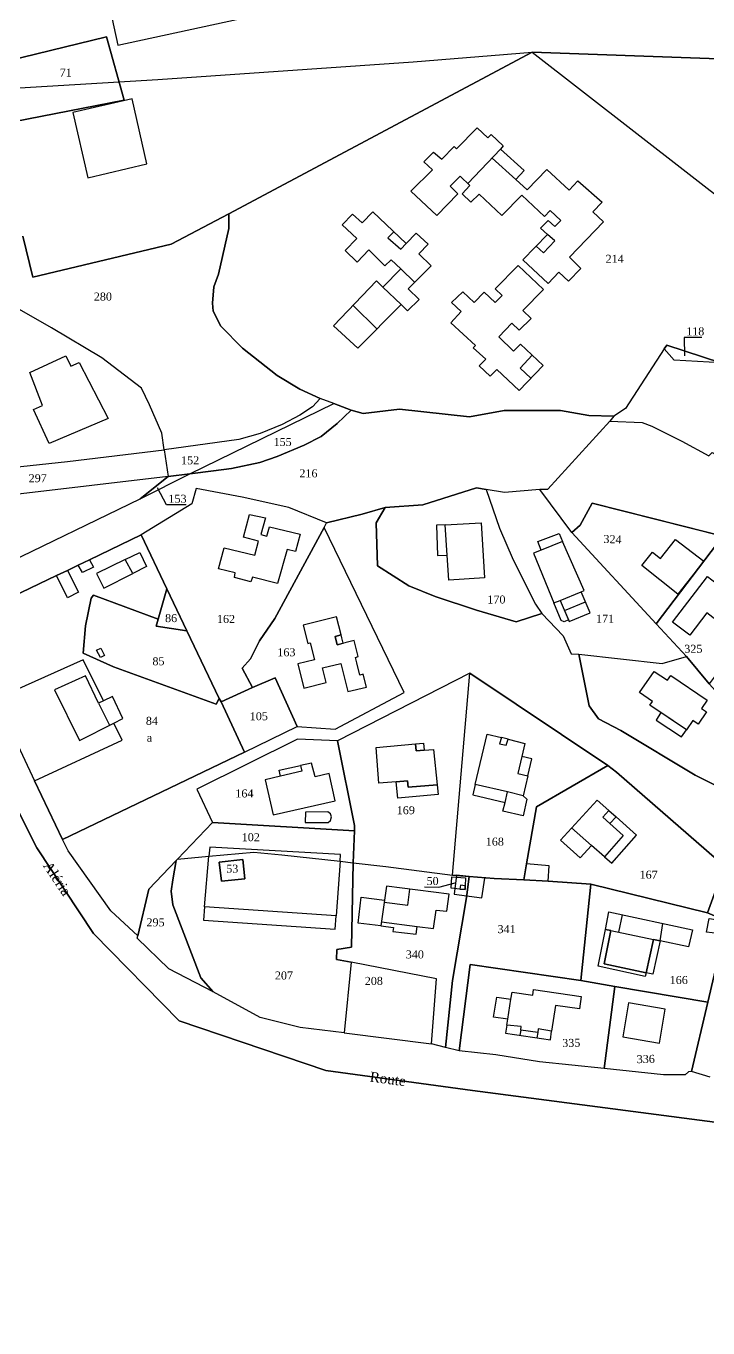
# Model space of a CAD drawing. Extents: x 1208038 to 1208926, y 6153358 to 6153860.
# Drawn here: x 1208242 to 1208412.3, y 6153362.3 to 6153687.8 of the extents above; entities that cross this region are included whole.
import ezdxf

# ---------------------------------------------------------------- set-up
doc = ezdxf.new("R2010")
doc.units = 0
doc.linetypes.add('CONTINU', pattern=[0])
for name, color, linetype in [('1LIEUDIT', 7, 'CONTINU'), ('1PARCELLE', 7, 'CONTINU'), ('1SECTION', 7, 'CONTINU'), ('1SUBDFISC', 7, 'CONTINU'), ('1SUBDSECT', 7, 'CONTINU'), ('1TROUPARCELLE', 7, 'CONTINU'), ('1ZONCOMM', 7, 'CONTINU'), ('3BATIDUR', 7, 'CONTINU'), ('3BATILEGER', 7, 'CONTINU'), ('3FISCLINE', 7, 'CONTINUOUS'), ('3FLECHEPAR', 7, 'CONTINU'), ('3GAZODUC', 7, 'CONTINU'), ('3PARCELLETEX', 7, 'CONTINU'), ('3PISCINE', 7, 'CONTINUOUS'), ('3SUBDFISCTEX', 7, 'CONTINU'), ('3TROUBATI', 7, 'CONTINU'), ('3ZONCOMMTEX', 7, 'CONTINU')]:
    doc.layers.add(name, color=color, linetype=linetype)
doc.styles.get("Standard").update_dxf_attribs({"font": 'Times New Roman'})

msp = doc.modelspace()

# ---------------------------------------------------------------- linework, layer by layer
at = {"layer": '1LIEUDIT'}
msp.add_lwpolyline([(1208747.24, 6153373.17), (1208565.93, 6153397.87), (1208498.18, 6153402.8), (1208353.5, 6153421.69), (1208316.89, 6153426.69), (1208280.22, 6153439.09), (1208258.78, 6153460.94), (1208244.63, 6153482.34), (1208176.37, 6153618.13)], dxfattribs=at)
at = {"layer": '1PARCELLE'}
for points in [[(1208436.86, 6153806.09), (1208463.22, 6153677.85), (1208459.17, 6153677.99), (1208368.4, 6153681.2), (1208292.64, 6153640.84), (1208278.23, 6153633.22), (1208243.69, 6153625.02), (1208241.17, 6153635.25)], [(1208415.54, 6153603.6), (1208402.03, 6153608), (1208401.42, 6153607.07), (1208391.71, 6153592.18), (1208388.83, 6153590.24), (1208382.55, 6153590.44), (1208375.5, 6153591.7), (1208361.46, 6153591.7), (1208352.79, 6153590.07), (1208335.24, 6153591.99), (1208326.22, 6153590.95), (1208323.16, 6153591.77), (1208318.84, 6153593.4), (1208315.41, 6153594.64), (1208310.35, 6153597.03), (1208304.67, 6153600.43), (1208296.01, 6153607.24), (1208290.63, 6153612.73), (1208288.75, 6153616.47), (1208288.54, 6153618.53), (1208288.89, 6153622.57), (1208290.01, 6153625.72), (1208292.65, 6153637.15), (1208292.64, 6153640.84), (1208368.4, 6153681.2), (1208459.17, 6153677.99)], [(1208241.17, 6153635.25), (1208243.69, 6153625.02), (1208278.23, 6153633.22), (1208292.64, 6153640.84), (1208292.65, 6153637.15), (1208290.01, 6153625.72), (1208288.89, 6153622.57), (1208288.54, 6153618.53), (1208288.75, 6153616.47), (1208290.63, 6153612.73), (1208296.01, 6153607.24), (1208304.67, 6153600.43), (1208310.35, 6153597.03), (1208315.41, 6153594.64), (1208313.52, 6153592.58), (1208310.39, 6153590.49), (1208305.92, 6153588.19), (1208300.44, 6153585.92), (1208295.16, 6153584.39), (1208276.48, 6153581.85), (1208276.48, 6153581.85), (1208275.88, 6153585.99), (1208272.82, 6153593.04), (1208270.77, 6153597.25), (1208260.91, 6153604.83), (1208248.34, 6153612.3), (1208236.81, 6153618.88)], [(1208235.29, 6153552.58), (1208270.44, 6153569.6), (1208282.89, 6153575.81), (1208288.83, 6153576.57), (1208293.28, 6153577.2), (1208300.36, 6153578.66), (1208304.7, 6153580.2), (1208311.47, 6153582.97), (1208315.72, 6153585.17), (1208319.67, 6153588.39), (1208323.16, 6153591.77), (1208326.22, 6153590.95), (1208335.24, 6153591.99), (1208352.79, 6153590.07), (1208361.46, 6153591.7), (1208375.5, 6153591.7), (1208382.55, 6153590.44), (1208388.83, 6153590.24), (1208387.83, 6153589), (1208372.29, 6153572.04), (1208370.31, 6153571.88), (1208370.31, 6153571.88), (1208361.49, 6153571.18), (1208356.96, 6153571.88), (1208354.47, 6153572.32), (1208341.12, 6153568.12), (1208331.71, 6153567.42), (1208325.98, 6153565.71), (1208317.06, 6153563.58), (1208307.62, 6153567.41), (1208295.94, 6153569.97), (1208284.47, 6153572.13), (1208283.41, 6153568.3), (1208270.74, 6153560.58), (1208257.77, 6153554.3), (1208255, 6153553.04), (1208252.33, 6153551.67), (1208249.53, 6153550.39), (1208225.39, 6153538.86)], [(1208419.3, 6153559.43), (1208383.39, 6153568.51), (1208380.38, 6153562.99), (1208378.31, 6153561.18), (1208370.31, 6153571.88), (1208372.29, 6153572.04), (1208387.83, 6153589), (1208395.86, 6153588.68), (1208398.32, 6153587.71), (1208405.79, 6153583.96), (1208412.59, 6153580.34)], [(1208412.86, 6153425.03), (1208408.21, 6153426.41), (1208412.33, 6153443.75), (1208417.06, 6153464.02), (1208412.21, 6153466.08), (1208416.5, 6153477.76), (1208389.48, 6153501.29), (1208387.34, 6153502.95), (1208352.8, 6153526.04), (1208319.74, 6153509.13), (1208309.82, 6153509.51), (1208284.65, 6153497.02), (1208288.55, 6153488.67), (1208279.82, 6153479.54), (1208279.48, 6153479.18), (1208272.65, 6153472.05), (1208269.85, 6153460.35), (1208263.11, 6153466.61), (1208252.48, 6153481.61), (1208251.09, 6153484.45), (1208296.56, 6153506.3), (1208309.69, 6153512.66), (1208319.19, 6153512.01), (1208336.44, 6153521.16), (1208316.41, 6153562.43), (1208317.06, 6153563.58), (1208325.98, 6153565.71), (1208331.71, 6153567.42), (1208329.42, 6153563.56), (1208329.78, 6153552.82), (1208337.59, 6153547.8), (1208344.22, 6153545.2), (1208354.5, 6153541.75), (1208364.43, 6153538.85), (1208370.86, 6153540.94), (1208376.17, 6153535.33), (1208378.14, 6153530.82), (1208380.08, 6153530.72), (1208382.62, 6153517.83), (1208384.96, 6153514.58), (1208390.55, 6153511.69), (1208409.15, 6153500.54), (1208422.63, 6153493.73)]]:
    msp.add_lwpolyline(points, dxfattribs=at)
for points in [[(1208235.23, 6153663.11), (1208266.5, 6153669.22), (1208262.07, 6153685.04), (1208233.99, 6153678.22), (1208235.23, 6153663.11)], [(1208208.34, 6153574.76), (1208211.86, 6153574.56), (1208252.28, 6153578.94), (1208276.48, 6153581.85), (1208275.88, 6153585.99), (1208272.82, 6153593.04), (1208270.77, 6153597.25), (1208260.91, 6153604.83), (1208248.34, 6153612.3), (1208236.81, 6153618.88), (1208226.55, 6153623.82), (1208202.49, 6153622.57), (1208195.83, 6153622), (1208187.46, 6153620.35), (1208185.49, 6153619.86), (1208192.33, 6153608.92), (1208198.03, 6153597.36), (1208206.44, 6153580.09), (1208207.47, 6153576.38), (1208208.34, 6153574.76)], [(1208401.42, 6153607.07), (1208402.03, 6153608), (1208415.54, 6153603.6), (1208403.9, 6153604.21), (1208401.42, 6153607.07)], [(1208401.42, 6153607.07), (1208391.71, 6153592.18), (1208388.83, 6153590.24), (1208387.83, 6153589), (1208395.86, 6153588.68), (1208398.32, 6153587.71), (1208405.79, 6153583.96), (1208412.59, 6153580.34), (1208413.4, 6153581.19), (1208418.13, 6153578.49), (1208429.22, 6153574.27), (1208435.91, 6153593.38), (1208433.61, 6153597.77), (1208427.9, 6153599.61), (1208415.82, 6153603.52), (1208415.54, 6153603.6), (1208403.9, 6153604.21), (1208401.42, 6153607.07)], [(1208276.48, 6153581.85), (1208277.45, 6153575.17), (1208282.89, 6153575.81), (1208318.84, 6153593.4), (1208315.41, 6153594.64), (1208313.52, 6153592.58), (1208310.39, 6153590.49), (1208305.92, 6153588.19), (1208300.44, 6153585.92), (1208295.16, 6153584.39), (1208276.48, 6153581.85)], [(1208318.84, 6153593.4), (1208323.16, 6153591.77), (1208319.67, 6153588.39), (1208315.72, 6153585.17), (1208311.47, 6153582.97), (1208304.7, 6153580.2), (1208300.36, 6153578.66), (1208293.28, 6153577.2), (1208288.83, 6153576.57), (1208282.89, 6153575.81), (1208318.84, 6153593.4)], [(1208208.34, 6153574.76), (1208211.86, 6153574.56), (1208252.28, 6153578.94), (1208276.48, 6153581.85), (1208277.45, 6153575.17), (1208239.35, 6153570.66), (1208222.36, 6153568.92), (1208218.52, 6153568.13), (1208215.79, 6153566.7), (1208214.17, 6153565.08), (1208213.76, 6153564.7), (1208208.34, 6153574.76)], [(1208214.17, 6153565.08), (1208221.38, 6153550.43), (1208235.29, 6153552.58), (1208270.44, 6153569.6), (1208277.45, 6153575.17), (1208239.35, 6153570.66), (1208222.36, 6153568.92), (1208218.52, 6153568.13), (1208215.79, 6153566.7), (1208214.17, 6153565.08)], [(1208277.45, 6153575.17), (1208270.44, 6153569.6), (1208282.89, 6153575.81), (1208277.45, 6153575.17)], [(1208317.06, 6153563.58), (1208307.62, 6153567.41), (1208295.94, 6153569.97), (1208284.47, 6153572.13), (1208283.41, 6153568.3), (1208270.74, 6153560.58), (1208277.14, 6153547.12), (1208282.13, 6153536.59), (1208290.24, 6153519.67), (1208290.67, 6153518.87), (1208298.56, 6153522.4), (1208295.98, 6153527.22), (1208298.01, 6153529.61), (1208300.3, 6153534.11), (1208304.1, 6153539.71), (1208316.41, 6153562.43), (1208317.06, 6153563.58)], [(1208356.96, 6153571.88), (1208360.22, 6153562.26), (1208363.65, 6153554.34), (1208369.27, 6153543.23), (1208370.86, 6153540.94), (1208364.43, 6153538.85), (1208354.5, 6153541.75), (1208344.22, 6153545.2), (1208337.59, 6153547.8), (1208329.78, 6153552.82), (1208329.42, 6153563.56), (1208331.71, 6153567.42), (1208341.12, 6153568.12), (1208354.47, 6153572.32), (1208356.96, 6153571.88)], [(1208370.31, 6153571.88), (1208361.49, 6153571.18), (1208356.96, 6153571.88), (1208360.22, 6153562.26), (1208363.65, 6153554.34), (1208369.27, 6153543.23), (1208370.86, 6153540.94), (1208376.17, 6153535.33), (1208378.14, 6153530.82), (1208380.08, 6153530.72), (1208400.93, 6153528.45), (1208406.94, 6153530.2), (1208399.39, 6153538.37), (1208378.31, 6153561.18), (1208370.31, 6153571.88)], [(1208399.39, 6153538.37), (1208378.31, 6153561.18), (1208380.38, 6153562.99), (1208383.39, 6153568.51), (1208416.05, 6153560.25), (1208399.39, 6153538.37)], [(1208316.41, 6153562.43), (1208304.1, 6153539.71), (1208300.3, 6153534.11), (1208298.01, 6153529.61), (1208295.98, 6153527.22), (1208298.56, 6153522.4), (1208304.17, 6153524.82), (1208309.69, 6153512.66), (1208319.19, 6153512.01), (1208336.44, 6153521.16), (1208316.41, 6153562.43)], [(1208270.74, 6153560.58), (1208257.77, 6153554.3), (1208255, 6153553.04), (1208252.33, 6153551.67), (1208249.53, 6153550.39), (1208225.39, 6153538.86), (1208234.43, 6153519.59), (1208244.06, 6153499.09), (1208251.09, 6153484.45), (1208296.56, 6153506.3), (1208290.67, 6153518.87), (1208290.24, 6153519.67), (1208289.43, 6153518.28), (1208263.81, 6153527.58), (1208256.23, 6153531.01), (1208256.84, 6153537.8), (1208258.22, 6153544.75), (1208258.83, 6153545.48), (1208274.94, 6153539.48), (1208277.14, 6153547.12), (1208270.74, 6153560.58)], [(1208406.94, 6153530.2), (1208399.39, 6153538.37), (1208416.05, 6153560.25), (1208419.3, 6153559.43), (1208419.84, 6153558.69), (1208423.39, 6153557.91), (1208417.03, 6153532.97), (1208418.38, 6153531), (1208412.6, 6153523.37), (1208406.94, 6153530.2)], [(1208282.13, 6153536.59), (1208277.14, 6153547.12), (1208274.94, 6153539.48), (1208274.44, 6153537.72), (1208282.13, 6153536.59)], [(1208290.24, 6153519.67), (1208282.13, 6153536.59), (1208274.44, 6153537.72), (1208274.94, 6153539.48), (1208258.83, 6153545.48), (1208258.22, 6153544.75), (1208256.84, 6153537.8), (1208256.23, 6153531.01), (1208263.81, 6153527.58), (1208289.43, 6153518.28), (1208290.24, 6153519.67)], [(1208380.08, 6153530.72), (1208400.93, 6153528.45), (1208406.94, 6153530.2), (1208412.6, 6153523.37), (1208422.44, 6153512.4), (1208428.6, 6153506.44), (1208436.47, 6153499.74), (1208433.79, 6153496.11), (1208431.84, 6153493.82), (1208422.63, 6153493.73), (1208409.15, 6153500.54), (1208390.55, 6153511.69), (1208384.96, 6153514.58), (1208382.62, 6153517.83), (1208380.08, 6153530.72)], [(1208298.56, 6153522.4), (1208290.67, 6153518.87), (1208296.56, 6153506.3), (1208309.69, 6153512.66), (1208304.17, 6153524.82), (1208298.56, 6153522.4)], [(1208323.73, 6153478.62), (1208331.89, 6153477.71), (1208348.54, 6153475.53), (1208352.8, 6153526.04), (1208319.74, 6153509.13), (1208324, 6153487.96), (1208324, 6153486.61), (1208323.73, 6153478.62)], [(1208387.34, 6153502.95), (1208369.48, 6153492.56), (1208366.96, 6153478.37), (1208366.37, 6153474.39), (1208358.96, 6153474.67), (1208352.67, 6153475.19), (1208348.54, 6153475.53), (1208352.8, 6153526.04), (1208387.34, 6153502.95)], [(1208288.55, 6153488.67), (1208324, 6153486.61), (1208324, 6153487.96), (1208319.74, 6153509.13), (1208309.82, 6153509.51), (1208284.65, 6153497.02), (1208288.55, 6153488.67)], [(1208412.21, 6153466.08), (1208383.04, 6153473.25), (1208372.39, 6153474.01), (1208366.37, 6153474.39), (1208366.96, 6153478.37), (1208369.48, 6153492.56), (1208387.34, 6153502.95), (1208389.48, 6153501.29), (1208416.5, 6153477.76), (1208412.21, 6153466.08)], [(1208279.82, 6153479.54), (1208287.66, 6153480.26), (1208298.91, 6153481.3), (1208305.87, 6153480.64), (1208320.43, 6153479), (1208323.73, 6153478.62), (1208324, 6153486.61), (1208288.55, 6153488.67), (1208279.82, 6153479.54)], [(1208310.46, 6153437.48), (1208300.46, 6153439.97), (1208288.68, 6153446.33), (1208285.6, 6153449.83), (1208278.65, 6153468.14), (1208278.24, 6153471.5), (1208278.6, 6153474.36), (1208279.48, 6153479.18), (1208279.82, 6153479.54), (1208287.66, 6153480.26), (1208298.91, 6153481.3), (1208305.87, 6153480.64), (1208320.43, 6153479), (1208323.73, 6153478.62), (1208323.3, 6153457.55), (1208319.62, 6153456.95), (1208319.53, 6153454.41), (1208323.19, 6153453.74), (1208321.48, 6153436.08), (1208310.46, 6153437.48)], [(1208269.71, 6153459.78), (1208269.85, 6153460.35), (1208272.65, 6153472.05), (1208279.48, 6153479.18), (1208278.6, 6153474.36), (1208278.24, 6153471.5), (1208278.65, 6153468.14), (1208285.6, 6153449.83), (1208288.68, 6153446.33), (1208277.67, 6153452.11), (1208269.71, 6153459.78)], [(1208290.79, 6153474.02), (1208290.21, 6153478.8), (1208296.09, 6153479.41), (1208296.64, 6153474.62), (1208290.79, 6153474.02)], [(1208343.25, 6153433.36), (1208344.54, 6153449.63), (1208323.19, 6153453.74), (1208319.53, 6153454.41), (1208319.62, 6153456.95), (1208323.3, 6153457.55), (1208323.73, 6153478.62), (1208331.89, 6153477.71), (1208348.54, 6153475.53), (1208352.67, 6153475.19), (1208352.02, 6153469.93), (1208348.5, 6153449.21), (1208346.77, 6153432.48), (1208343.25, 6153433.36)], [(1208352.67, 6153475.19), (1208358.96, 6153474.67), (1208366.37, 6153474.39), (1208372.39, 6153474.01), (1208383.04, 6153473.25), (1208380.56, 6153449.19), (1208352.89, 6153453.22), (1208350.14, 6153431.64), (1208346.77, 6153432.48), (1208348.5, 6153449.21), (1208352.02, 6153469.93), (1208352.67, 6153475.19)], [(1208348.14, 6153472.26), (1208348.31, 6153475.11), (1208351.8, 6153474.88), (1208351.7, 6153472.87), (1208351.65, 6153471.92), (1208350.32, 6153472.05), (1208348.14, 6153472.26)], [(1208412.21, 6153466.08), (1208417.06, 6153464.02), (1208412.33, 6153443.75), (1208389.1, 6153447.73), (1208380.56, 6153449.19), (1208383.04, 6153473.25), (1208412.21, 6153466.08)], [(1208323.19, 6153453.74), (1208321.48, 6153436.08), (1208343.25, 6153433.36), (1208344.54, 6153449.63), (1208323.19, 6153453.74)], [(1208386.37, 6153427.19), (1208370.24, 6153428.85), (1208359.32, 6153430.58), (1208350.14, 6153431.64), (1208352.89, 6153453.22), (1208380.56, 6153449.19), (1208389.1, 6153447.73), (1208386.37, 6153427.19)], [(1208401.26, 6153425.65), (1208386.37, 6153427.19), (1208389.1, 6153447.73), (1208412.33, 6153443.75), (1208408.21, 6153426.41), (1208407.51, 6153426.32), (1208406.68, 6153425.64), (1208401.26, 6153425.65)]]:
    msp.add_lwpolyline(points, close=True, dxfattribs=at)
at = {"layer": '1SECTION'}
msp.add_lwpolyline([(1208176.37, 6153618.13), (1208244.63, 6153482.34), (1208258.78, 6153460.94), (1208280.22, 6153439.09), (1208316.89, 6153426.69), (1208353.5, 6153421.69), (1208498.18, 6153402.8), (1208565.93, 6153397.87), (1208747.24, 6153373.17)], dxfattribs=at)
at = {"layer": '1SUBDFISC'}
msp.add_lwpolyline([(1208225.39, 6153538.86), (1208249.53, 6153550.39), (1208252.33, 6153551.67), (1208255, 6153553.04), (1208257.77, 6153554.3), (1208270.74, 6153560.58), (1208277.14, 6153547.12), (1208274.94, 6153539.48), (1208258.83, 6153545.48), (1208258.22, 6153544.75), (1208256.84, 6153537.8), (1208256.23, 6153531.01), (1208263.81, 6153527.58), (1208289.43, 6153518.28), (1208290.24, 6153519.67), (1208290.67, 6153518.87), (1208296.56, 6153506.3), (1208251.09, 6153484.45), (1208244.06, 6153499.09), (1208265.97, 6153509.3), (1208263.86, 6153513.51), (1208263.86, 6153513.51), (1208266.16, 6153514.67), (1208263.58, 6153520.17), (1208261.27, 6153519.1), (1208256.24, 6153529.3), (1208234.43, 6153519.59)], dxfattribs=at)
msp.add_lwpolyline([(1208263.86, 6153513.51), (1208266.16, 6153514.67), (1208263.58, 6153520.17), (1208261.27, 6153519.1), (1208256.24, 6153529.3), (1208234.43, 6153519.59), (1208244.06, 6153499.09), (1208265.97, 6153509.3), (1208263.86, 6153513.51)], close=True, dxfattribs=at)
at = {"layer": '1SUBDSECT'}
msp.add_lwpolyline([(1208176.37, 6153618.13), (1208244.63, 6153482.34), (1208258.78, 6153460.94), (1208280.22, 6153439.09), (1208316.89, 6153426.69), (1208353.5, 6153421.69), (1208498.18, 6153402.8), (1208565.93, 6153397.87), (1208747.24, 6153373.17)], dxfattribs=at)
at = {"layer": '1TROUPARCELLE'}
for points in [[(1208178.62, 6153664.82), (1208210.23, 6153673.32), (1208216.37, 6153674.76), (1208233.99, 6153678.22), (1208262.07, 6153685.04), (1208266.5, 6153669.22), (1208235.23, 6153663.11), (1208213.71, 6153658.41), (1208214.11, 6153656.77), (1208190.18, 6153641.62), (1208178.62, 6153664.82)], [(1208290.21, 6153478.8), (1208296.09, 6153479.41), (1208296.64, 6153474.62), (1208290.79, 6153474.02), (1208290.21, 6153478.8)], [(1208350.32, 6153472.05), (1208348.14, 6153472.26), (1208348.31, 6153475.11), (1208351.8, 6153474.88), (1208351.7, 6153472.87), (1208351.65, 6153471.92), (1208350.32, 6153472.05)]]:
    msp.add_lwpolyline(points, close=True, dxfattribs=at)
at = {"layer": '1ZONCOMM'}
for points in [[(1208084.47, 6153691.12), (1208104.53, 6153695.36), (1208119.99, 6153694.6), (1208138.57, 6153683.58), (1208153.1, 6153667.04), (1208155.07, 6153663.79), (1208176.37, 6153618.13), (1208244.63, 6153482.34), (1208258.78, 6153460.94), (1208280.22, 6153439.09)], [(1208084.47, 6153691.12), (1208104.53, 6153695.36), (1208119.99, 6153694.6), (1208138.57, 6153683.58), (1208153.1, 6153667.04), (1208155.07, 6153663.79), (1208176.37, 6153618.13), (1208244.63, 6153482.34), (1208258.78, 6153460.94), (1208280.22, 6153439.09)], [(1208084.47, 6153691.12), (1208104.53, 6153695.36), (1208119.99, 6153694.6), (1208138.57, 6153683.58), (1208153.1, 6153667.04), (1208155.07, 6153663.79), (1208176.37, 6153618.13), (1208244.63, 6153482.34), (1208258.78, 6153460.94), (1208280.22, 6153439.09)], [(1208826.74, 6153362.34), (1208767.43, 6153370.42), (1208747.24, 6153373.17), (1208565.93, 6153397.87), (1208498.18, 6153402.8), (1208353.5, 6153421.69), (1208316.89, 6153426.69), (1208280.22, 6153439.09)], [(1208826.74, 6153362.34), (1208767.43, 6153370.42), (1208747.24, 6153373.17), (1208565.93, 6153397.87), (1208498.18, 6153402.8), (1208353.5, 6153421.69), (1208316.89, 6153426.69), (1208280.22, 6153439.09)], [(1208826.74, 6153362.34), (1208767.43, 6153370.42), (1208747.24, 6153373.17), (1208565.93, 6153397.87), (1208498.18, 6153402.8), (1208353.5, 6153421.69), (1208316.89, 6153426.69), (1208280.22, 6153439.09)], [(1208826.74, 6153362.34), (1208767.43, 6153370.42), (1208747.24, 6153373.17), (1208565.93, 6153397.87), (1208498.18, 6153402.8), (1208353.5, 6153421.69), (1208316.89, 6153426.69), (1208280.22, 6153439.09)]]:
    msp.add_lwpolyline(points, dxfattribs=at)
at = {"layer": '3BATIDUR'}
for points in [[(1208262.88, 6153692.16), (1208264.88, 6153682.94), (1208300.71, 6153690.74), (1208298.63, 6153699.7), (1208262.88, 6153692.16)], [(1208253.62, 6153666.15), (1208257.39, 6153649.81), (1208272.12, 6153653.31), (1208268.48, 6153669.58), (1208253.62, 6153666.15)], [(1208338.12, 6153646.48), (1208343.48, 6153651.83), (1208341.37, 6153653.83), (1208343.78, 6153656.25), (1208345.82, 6153654.48), (1208348.93, 6153657.66), (1208349.55, 6153657.1), (1208354.69, 6153662.33), (1208357.38, 6153659.85), (1208358.18, 6153660.63), (1208361.21, 6153657.79), (1208360.54, 6153656.99), (1208366.44, 6153651.61), (1208364.34, 6153649.39), (1208367.14, 6153646.82), (1208372.08, 6153651.89), (1208377.67, 6153646.77), (1208379.86, 6153649.1), (1208385.91, 6153643.74), (1208383.59, 6153641.3), (1208386.26, 6153638.84), (1208377.75, 6153629.96), (1208380.55, 6153627.19), (1208377.53, 6153624.02), (1208375.12, 6153626.28), (1208372.42, 6153623.41), (1208366.11, 6153629.29), (1208372.22, 6153635.64), (1208370.53, 6153637.21), (1208372.4, 6153639.14), (1208374.08, 6153637.66), (1208375.56, 6153639.19), (1208372.95, 6153641.63), (1208371.51, 6153640.16), (1208365.82, 6153645.47), (1208360.86, 6153640.43), (1208355.21, 6153645.76), (1208353.11, 6153643.75), (1208350.93, 6153645.78), (1208352.87, 6153647.88), (1208350.39, 6153650.23), (1208347.93, 6153647.72), (1208349.81, 6153645.86), (1208344.6, 6153640.38), (1208338.12, 6153646.48)], [(1208321.7, 6153631.64), (1208324.6, 6153634.62), (1208320.94, 6153638.06), (1208323.5, 6153640.77), (1208325.96, 6153638.57), (1208328.61, 6153641.31), (1208336.95, 6153633.38), (1208339.47, 6153635.98), (1208342.44, 6153633.23), (1208340.06, 6153630.82), (1208343.15, 6153627.82), (1208337.45, 6153622.06), (1208340.14, 6153619.43), (1208337.29, 6153616.55), (1208335.69, 6153618.14), (1208324.82, 6153607.22), (1208318.8, 6153612.83), (1208329.54, 6153624.06), (1208331.11, 6153622.49), (1208335.62, 6153627.08), (1208333.2, 6153629.35), (1208331.59, 6153627.86), (1208327.64, 6153631.79), (1208324.72, 6153628.75), (1208321.7, 6153631.64)], [(1208348.09, 6153613.58), (1208350.71, 6153616.4), (1208348.3, 6153618.64), (1208351.08, 6153621.34), (1208353.92, 6153618.67), (1208356.43, 6153621.24), (1208359.2, 6153618.68), (1208360.96, 6153620.4), (1208359.16, 6153622.06), (1208364.91, 6153627.88), (1208371.24, 6153621.94), (1208366.08, 6153616.62), (1208368.15, 6153614.65), (1208365.19, 6153611.72), (1208363.35, 6153613.47), (1208360.12, 6153610.11), (1208363.77, 6153606.53), (1208365.52, 6153608.24), (1208371.13, 6153602.87), (1208365.16, 6153596.7), (1208359.58, 6153601.87), (1208357.9, 6153600.21), (1208355.2, 6153602.85), (1208356.81, 6153604.49), (1208353.7, 6153607.36), (1208354.22, 6153607.88), (1208348.09, 6153613.58)], [(1208297.79, 6153565.67), (1208301.8, 6153564.84), (1208300.65, 6153560.63), (1208302.1, 6153560.28), (1208302.82, 6153562.6), (1208310.42, 6153560.74), (1208309.26, 6153556.4), (1208307.18, 6153556.88), (1208304.8, 6153548.39), (1208298.51, 6153549.97), (1208298.1, 6153548.83), (1208294, 6153549.95), (1208294.23, 6153551.12), (1208290.05, 6153552.05), (1208291.42, 6153557.32), (1208299.1, 6153555.49), (1208300, 6153559), (1208296.31, 6153559.98), (1208297.79, 6153565.67)], [(1208346.66, 6153563.11), (1208355.65, 6153563.57), (1208356.5, 6153549.83), (1208347.59, 6153549.29), (1208347.17, 6153555.49), (1208346.66, 6153563.11)], [(1208370.64, 6153556.76), (1208368.75, 6153555.99), (1208373.82, 6153543.62), (1208375.45, 6153544.16), (1208377.64, 6153538.93), (1208382.94, 6153541.05), (1208380.67, 6153546.35), (1208381.37, 6153546.7), (1208376.01, 6153558.93), (1208370.64, 6153556.76)], [(1208395.85, 6153552.88), (1208398.47, 6153556.23), (1208400.5, 6153554.65), (1208404.25, 6153559.44), (1208411.27, 6153553.97), (1208404.83, 6153545.74), (1208395.85, 6153552.88)], [(1208255, 6153553.04), (1208257.77, 6153554.3), (1208258.79, 6153552.49), (1208256.03, 6153551.14), (1208255, 6153553.04)], [(1208259.52, 6153550.92), (1208261.41, 6153547.22), (1208268.65, 6153550.9), (1208266.76, 6153554.44), (1208259.52, 6153550.92)], [(1208412.23, 6153550.13), (1208416.54, 6153546.85), (1208415.56, 6153545.57), (1208417.8, 6153543.88), (1208414.34, 6153539.34), (1208412.05, 6153541.08), (1208407.79, 6153535.51), (1208403.48, 6153538.79), (1208412.23, 6153550.13)], [(1208311.18, 6153538.01), (1208312.33, 6153533.43), (1208312.96, 6153533.59), (1208314.02, 6153529.36), (1208309.85, 6153528.31), (1208311.37, 6153522.28), (1208316.92, 6153523.68), (1208316.01, 6153527.3), (1208320.59, 6153528.45), (1208322.37, 6153521.4), (1208327.02, 6153522.51), (1208326.22, 6153525.72), (1208325.39, 6153525.51), (1208324.6, 6153528.62), (1208324.26, 6153529.96), (1208324.96, 6153530.14), (1208323.98, 6153534.2), (1208319.72, 6153533.12), (1208319.21, 6153535.19), (1208320.66, 6153535.56), (1208319.51, 6153540.11), (1208311.18, 6153538.01)], [(1208259.58, 6153531.76), (1208260.66, 6153532.25), (1208261.55, 6153530.43), (1208260.54, 6153529.9), (1208259.58, 6153531.76)], [(1208395.2, 6153521.19), (1208398.92, 6153526.43), (1208402.24, 6153524.25), (1208403.03, 6153525.39), (1208412.12, 6153519.3), (1208410.75, 6153517.14), (1208411.99, 6153516.37), (1208409.92, 6153513.3), (1208408.53, 6153514.15), (1208406.98, 6153511.87), (1208397.81, 6153518.05), (1208398.49, 6153518.91), (1208395.2, 6153521.19)], [(1208263.86, 6153513.51), (1208266.16, 6153514.67), (1208263.58, 6153520.17), (1208261.27, 6153519.1), (1208260.03, 6153518.52), (1208256.84, 6153525.32), (1208249.06, 6153521.82), (1208255.28, 6153509.18), (1208263.86, 6153513.51)], [(1208354.16, 6153498.19), (1208357.18, 6153510.8), (1208360.72, 6153509.93), (1208360.28, 6153508.38), (1208361.88, 6153507.99), (1208362.4, 6153509.5), (1208366.61, 6153508.45), (1208365.85, 6153505.22), (1208364.81, 6153500.89), (1208367.35, 6153500.38), (1208366.16, 6153495.34), (1208367.05, 6153494.49), (1208366.15, 6153490.37), (1208361.11, 6153491.51), (1208361.63, 6153493.7), (1208362.25, 6153496.31), (1208354.16, 6153498.19)], [(1208334.45, 6153498.85), (1208330.09, 6153498.51), (1208329.4, 6153507.39), (1208339.24, 6153508.34), (1208339.44, 6153506.6), (1208341.46, 6153506.76), (1208343.78, 6153506.94), (1208344.69, 6153498.09), (1208337.42, 6153497.52), (1208337.3, 6153499.07), (1208334.45, 6153498.85)], [(1208305.54, 6153500.26), (1208301.68, 6153499.33), (1208303.73, 6153490.63), (1208319.21, 6153494.08), (1208317.71, 6153500.89), (1208314.16, 6153500.08), (1208313.3, 6153503.54), (1208310.49, 6153502.93), (1208310.83, 6153501.53), (1208305.54, 6153500.26)], [(1208387.82, 6153488.44), (1208391.18, 6153485.45), (1208386.46, 6153480.13), (1208383.24, 6153482.96), (1208380.37, 6153479.87), (1208375.49, 6153484.29), (1208384.62, 6153494.29), (1208387.55, 6153491.69), (1208386.04, 6153490.02), (1208387.82, 6153488.44)], [(1208286.55, 6153467.6), (1208287.66, 6153480.26), (1208298.91, 6153481.3), (1208305.87, 6153480.64), (1208320.43, 6153479), (1208319.45, 6153465.32), (1208286.55, 6153467.6)], [(1208320.55, 6153480.65), (1208287.86, 6153482.51), (1208287.66, 6153480.26), (1208298.91, 6153481.3), (1208305.87, 6153480.64), (1208320.43, 6153479), (1208320.55, 6153480.65)], [(1208290.21, 6153478.8), (1208290.79, 6153474.02), (1208296.64, 6153474.62), (1208296.09, 6153479.41), (1208290.21, 6153478.8)], [(1208366.96, 6153478.37), (1208366.37, 6153474.39), (1208372.39, 6153474.01), (1208372.66, 6153477.82), (1208366.96, 6153478.37)], [(1208349.53, 6153475.54), (1208348.89, 6153470.73), (1208355.83, 6153469.88), (1208356.58, 6153474.8), (1208349.53, 6153475.54)], [(1208332.01, 6153472.8), (1208330.64, 6153462.84), (1208333.73, 6153462.46), (1208333.59, 6153461.47), (1208339.43, 6153460.76), (1208339.7, 6153462.71), (1208343.74, 6153462.22), (1208344.41, 6153466.81), (1208347.11, 6153466.53), (1208347.67, 6153470.74), (1208332.01, 6153472.8)], [(1208350.48, 6153473.04), (1208350.32, 6153472.05), (1208351.65, 6153471.92), (1208351.7, 6153472.87), (1208350.48, 6153473.04)], [(1208398.76, 6153459.46), (1208396.9, 6153451.14), (1208386.42, 6153453.38), (1208388.11, 6153461.7), (1208386.73, 6153461.95), (1208387.61, 6153466.34), (1208408.44, 6153461.89), (1208407.44, 6153457.6), (1208400.37, 6153459.11), (1208398.76, 6153459.46)], [(1208412.67, 6153464.67), (1208415.4, 6153464.27), (1208414.84, 6153460.91), (1208411.97, 6153461.31), (1208412.67, 6153464.67)], [(1208358.74, 6153440), (1208359.61, 6153445.05), (1208363.1, 6153444.52), (1208363.38, 6153446.24), (1208368.57, 6153445.51), (1208368.77, 6153446.92), (1208380.63, 6153445.18), (1208380.21, 6153442.1), (1208374.23, 6153442.9), (1208373.25, 6153436.55), (1208369.89, 6153437.07), (1208369.82, 6153436.18), (1208365.55, 6153436.81), (1208365.65, 6153437.7), (1208362.12, 6153438.06), (1208362.36, 6153439.51), (1208358.74, 6153440)], [(1208400.2, 6153433.54), (1208401.62, 6153442.06), (1208392.46, 6153443.59), (1208391.04, 6153435.07), (1208400.2, 6153433.54)]]:
    msp.add_lwpolyline(points, close=True, dxfattribs=at)
at = {"layer": '3BATILEGER'}
for points in [[(1208243.85, 6153591.91), (1208246.04, 6153592.91), (1208242.92, 6153601.2), (1208251.86, 6153605.33), (1208253.15, 6153602.71), (1208255.25, 6153603.63), (1208262.44, 6153589.69), (1208247.73, 6153583.41), (1208243.85, 6153591.91)], [(1208346.66, 6153563.11), (1208344.54, 6153562.99), (1208344.79, 6153555.4), (1208347.17, 6153555.49), (1208346.66, 6153563.11)], [(1208370.64, 6153556.76), (1208369.8, 6153558.89), (1208375.14, 6153560.93), (1208376.01, 6153558.93), (1208370.64, 6153556.76)], [(1208268.65, 6153550.9), (1208266.76, 6153554.44), (1208270.36, 6153556.19), (1208272.09, 6153552.65), (1208268.65, 6153550.9)], [(1208249.53, 6153550.39), (1208252.33, 6153551.67), (1208255.09, 6153546.28), (1208252.28, 6153544.86), (1208249.53, 6153550.39)], [(1208373.82, 6153543.62), (1208375.45, 6153544.16), (1208377.49, 6153539.3), (1208376.38, 6153538.86), (1208375.64, 6153539.17), (1208373.82, 6153543.62)], [(1208319.21, 6153535.19), (1208319.72, 6153533.12), (1208321.17, 6153533.49), (1208320.82, 6153534.87), (1208320.66, 6153535.56), (1208319.21, 6153535.19)], [(1208406.98, 6153511.87), (1208400.57, 6153516.18), (1208399.37, 6153514.29), (1208405.74, 6153510.06), (1208406.98, 6153511.87)], [(1208341.46, 6153506.76), (1208339.44, 6153506.6), (1208339.24, 6153508.34), (1208341.24, 6153508.53), (1208341.46, 6153506.76)], [(1208362.4, 6153509.5), (1208360.72, 6153509.93), (1208360.28, 6153508.38), (1208361.88, 6153507.99), (1208362.4, 6153509.5)], [(1208367.35, 6153500.38), (1208368.35, 6153504.61), (1208365.85, 6153505.22), (1208364.81, 6153500.89), (1208367.35, 6153500.38)], [(1208310.49, 6153502.93), (1208310.83, 6153501.53), (1208305.54, 6153500.26), (1208305.19, 6153501.78), (1208310.49, 6153502.93)], [(1208334.45, 6153498.85), (1208337.3, 6153499.07), (1208337.42, 6153497.52), (1208344.69, 6153498.09), (1208344.93, 6153495.68), (1208334.89, 6153494.8), (1208334.45, 6153498.85)], [(1208354.16, 6153498.19), (1208353.56, 6153495.62), (1208361.63, 6153493.7), (1208362.25, 6153496.31), (1208354.16, 6153498.19)], [(1208387.82, 6153488.44), (1208386.04, 6153490.02), (1208387.55, 6153491.69), (1208389.37, 6153490.09), (1208387.82, 6153488.44)], [(1208330.64, 6153462.84), (1208324.94, 6153463.55), (1208325.73, 6153470), (1208331.52, 6153469.28), (1208330.64, 6153462.84)], [(1208286.55, 6153467.6), (1208286.26, 6153464.25), (1208319.22, 6153462.06), (1208319.45, 6153465.32), (1208286.55, 6153467.6)], [(1208396.9, 6153451.14), (1208396.68, 6153450.22), (1208384.89, 6153452.78), (1208386.73, 6153461.95), (1208388.11, 6153461.7), (1208386.42, 6153453.38), (1208396.9, 6153451.14)], [(1208398.76, 6153459.46), (1208400.37, 6153459.11), (1208398.54, 6153450.79), (1208396.9, 6153451.14), (1208398.76, 6153459.46)]]:
    msp.add_lwpolyline(points, close=True, dxfattribs=at)
at = {"layer": '3FISCLINE'}
for points in [[(1208352.35, 6153648.38), (1208360.54, 6153656.99)], [(1208364.34, 6153649.39), (1208358.39, 6153654.74)], [(1208333.83, 6153636.35), (1208332.37, 6153634.8), (1208335.6, 6153631.95), (1208336.95, 6153633.38)], [(1208369.4, 6153632.71), (1208371.25, 6153631.07), (1208374.04, 6153634.06), (1208372.22, 6153635.64)], [(1208335.62, 6153627.08), (1208339.07, 6153623.69)], [(1208331.11, 6153622.49), (1208335.69, 6153618.14)], [(1208323.67, 6153617.92), (1208329.61, 6153612.04)], [(1208368.12, 6153599.76), (1208365.38, 6153602.28), (1208368.43, 6153605.46)], [(1208375.45, 6153544.16), (1208380.67, 6153546.35)], [(1208376.48, 6153541.69), (1208381.76, 6153543.81)], [(1208260.03, 6153518.52), (1208262.79, 6153512.97)], [(1208366.16, 6153495.34), (1208362.25, 6153496.31)], [(1208383.24, 6153482.96), (1208378.27, 6153487.33)], [(1208386.46, 6153480.13), (1208388.31, 6153478.49), (1208394.52, 6153485.49), (1208389.37, 6153490.09)], [(1208331.46, 6153468.76), (1208337.33, 6153468.06), (1208337.82, 6153472.03)], [(1208390.07, 6153461.29), (1208391.01, 6153465.61)], [(1208330.79, 6153463.87), (1208339.7, 6153462.71)], [(1208388.11, 6153461.7), (1208398.76, 6153459.46)], [(1208400.37, 6153459.11), (1208401.1, 6153463.46)], [(1208362.36, 6153439.51), (1208363.1, 6153444.52)], [(1208362.12, 6153438.06), (1208361.78, 6153436.02), (1208373.03, 6153434.37), (1208373.25, 6153436.55)], [(1208365.55, 6153436.81), (1208365.36, 6153435.5)], [(1208369.82, 6153436.18), (1208369.62, 6153434.87)]]:
    msp.add_lwpolyline(points, dxfattribs=at)
at = {"layer": '3FLECHEPAR'}
for points in [[(1208410.77, 6153609.94), (1208406.43, 6153609.95), (1208406.5, 6153605.36)], [(1208281.98, 6153568.1), (1208277.08, 6153568.11), (1208274.77, 6153572.35)], [(1208341.53, 6153472.56), (1208345.1, 6153472.55), (1208349.2, 6153473.62)]]:
    msp.add_lwpolyline(points, dxfattribs=at)
at = {"layer": '3GAZODUC'}
msp.add_lwpolyline([(1208153.1, 6153667.04), (1208274.88, 6153674.41), (1208338.72, 6153678.83), (1208368.4, 6153681.2), (1208483.83, 6153591.51), (1208575.88, 6153520.64), (1208654.54, 6153459.15), (1208747.8, 6153386.19), (1208747.24, 6153373.17)], dxfattribs=at)
at = {"layer": '3PISCINE'}
msp.add_lwpolyline([(1208311.74, 6153491.3), (1208311.73, 6153488.7), (1208317.44, 6153488.72), (1208318.03, 6153489.18), (1208318.3, 6153490.13), (1208318, 6153490.81), (1208317.4, 6153491.33), (1208311.74, 6153491.3)], close=True, dxfattribs=at)
at = {"layer": '3TROUBATI'}
msp.add_lwpolyline([(1208290.21, 6153478.8), (1208296.09, 6153479.41), (1208296.64, 6153474.62), (1208290.79, 6153474.02), (1208290.21, 6153478.8)], close=True, dxfattribs=at)

# ---------------------------------------------------------------- texts
at = {"layer": '3PARCELLETEX'}
for s, p in [('71', (1208250.37, 6153675.14)), ('214', (1208386.77, 6153628.58)), ('280', (1208258.89, 6153619.14)), ('118', (1208406.9, 6153610.45)), ('155', (1208303.79, 6153582.8)), ('152', (1208280.69, 6153578.22)), ('297', (1208242.61, 6153573.74)), ('216', (1208310.25, 6153574.96)), ('153', (1208277.54, 6153568.61)), ('170', (1208357.22, 6153543.42)), ('86', (1208276.69, 6153538.77)), ('162', (1208289.65, 6153538.56)), ('171', (1208384.37, 6153538.65)), ('85', (1208273.53, 6153527.99)), ('163', (1208304.74, 6153530.24)), ('84', (1208271.9, 6153513.09)), ('105', (1208297.85, 6153514.25)), ('164', (1208294.24, 6153494.95)), ('169', (1208334.58, 6153490.76)), ('102', (1208295.84, 6153484.01)), ('168', (1208356.82, 6153482.9)), ('53', (1208291.98, 6153476.15)), ('50', (1208342.03, 6153473.06)), ('167', (1208395.25, 6153474.64)), ('295', (1208272.04, 6153462.72)), ('341', (1208359.75, 6153461.03)), ('207', (1208304.13, 6153449.44)), ('208', (1208326.59, 6153448.09)), ('166', (1208402.78, 6153448.32))]:
    msp.add_text(s, height=2, dxfattribs=at).set_placement(p)
for s, rotation, p in [('324', 357.9, (1208386.18, 6153558.57)), ('325', 360, (1208406.43, 6153531.1)), ('340', 360, (1208336.83, 6153454.71)), ('335', 0.9, (1208375.94, 6153432.56)), ('336', 1.2, (1208394.56, 6153428.52))]:
    msp.add_text(s, height=2, rotation=rotation, dxfattribs=at).set_placement(p)
at = {"layer": '3SUBDFISCTEX'}
msp.add_text('a', height=2, dxfattribs=at).set_placement((1208272.11, 6153508.89))
at = {"layer": '3ZONCOMMTEX'}
for s, rotation, p in [('Aléria', 303.7, (1208246.08, 6153477.89)), ('Aléria', 303.7, (1208246.08, 6153477.89)), ('Aléria', 303.7, (1208246.08, 6153477.89)), ('Route', 352.5, (1208327.73, 6153423.94)), ('Route', 352.5, (1208327.73, 6153423.94)), ('Route', 352.5, (1208327.73, 6153423.94)), ('Route', 352.5, (1208327.73, 6153423.94))]:
    msp.add_text(s, height=2.5, rotation=rotation, dxfattribs=at).set_placement(p)

doc.saveas('drawing.dxf')
